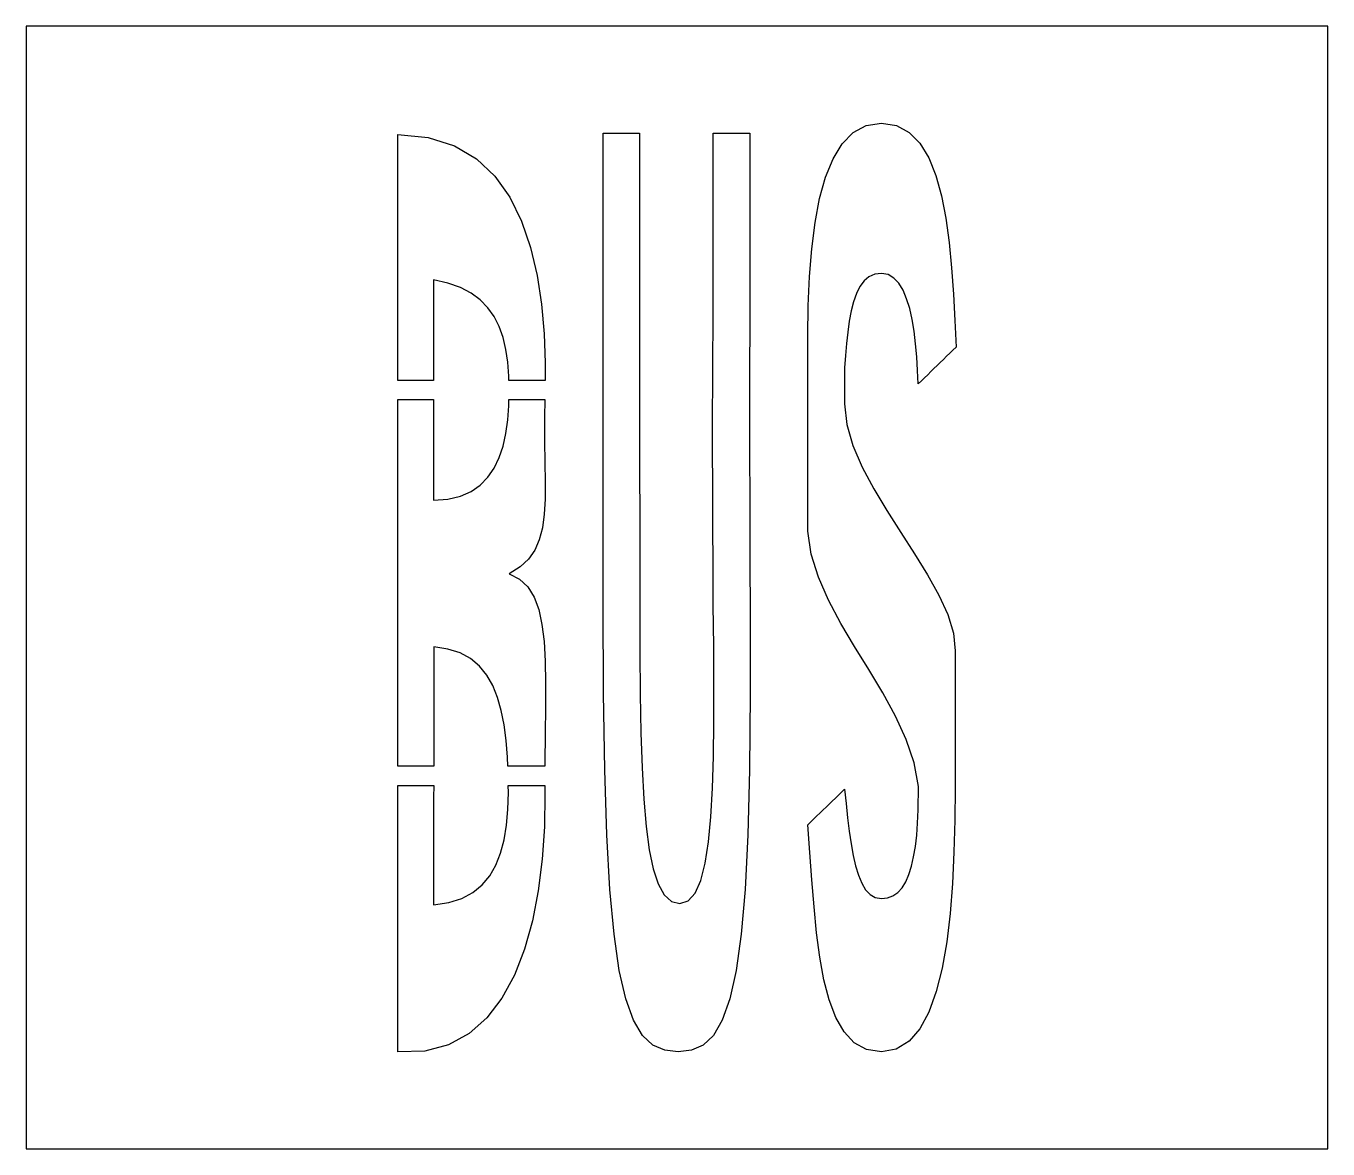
# Model space of a CAD drawing. Extents: x 0 to 51, y 0 to 44.
import ezdxf

# ---------------------------------------------------------------- set-up
doc = ezdxf.new("R2010")
doc.units = 0
doc.layers.add('CUT', color=7, linetype='Continuous')
doc.layers.add('OUTSIDE', color=1, linetype='Continuous')

msp = doc.modelspace()

# ---------------------------------------------------------------- linework, layer by layer
at = {"layer": 'CUT'}
for points in [[(24.0312, 31.5238), (24.0312, 30.4834), (24.0348, 29.2882), (24.0348, 27.9454), (24.0348, 26.4658), (24.0384, 24.8602), (24.042, 23.1394), (24.042, 21.307), (24.0492, 19.4926), (24.0636, 17.8258), (24.0888, 16.303), (24.1356, 14.9278), (24.2004, 13.7038), (24.2904, 12.6382), (24.4128, 11.7238), (24.5676, 10.9714), (24.762, 10.3846), (24.996, 9.9598), (25.2804, 9.7006), (25.6116, 9.6142), (25.9392, 9.7186), (26.2128, 10.0282), (26.4324, 10.5214), (26.6052, 11.1946), (26.7348, 12.0298), (26.8284, 13.0126), (26.8932, 14.1322), (26.9292, 15.3742), (26.9472, 16.7242), (26.9472, 18.1714), (26.9364, 19.705), (26.922, 21.307), (26.9112, 22.8766), (26.904, 24.4318), (26.9004, 25.951), (26.8968, 27.4018), (26.8968, 28.7734), (26.9004, 30.0334), (26.904, 31.1638), (26.9112, 32.1394), (26.9148, 32.9386), (26.9184, 39.8038), (26.922, 39.8038), (28.3548, 39.8038), (28.3512, 32.7982), (28.3476, 31.9378), (28.344, 30.9046), (28.344, 29.7274), (28.344, 28.4386), (28.344, 27.0634), (28.3476, 25.6306), (28.3512, 24.1762), (28.3584, 22.7254), (28.3656, 21.307), (28.3692, 17.8438), (28.3404, 14.8558), (28.272, 12.3106), (28.164, 10.1722), (28.0128, 8.4118), (27.8148, 6.9898), (27.57, 5.8774), (27.2748, 5.0422), (26.9292, 4.4518), (26.5224, 4.0702), (26.0616, 3.865), (25.5396, 3.8038), (25.0176, 3.865), (24.5532, 4.0702), (24.1464, 4.4518), (23.7936, 5.0422), (23.4912, 5.8774), (23.2392, 6.9898), (23.034, 8.4118), (22.872, 10.1722), (22.7496, 12.3106), (22.6668, 14.8558), (22.6164, 17.8438), (22.602, 21.307), (22.602, 39.8038), (24.0348, 39.8038), (24.0312, 33.0934), (24.0312, 32.395)], [(35.0184, 39.4042), (35.3604, 38.8354), (35.6376, 38.1442), (35.8572, 37.3522), (36.03, 36.4702), (36.1596, 35.5198), (36.2532, 34.5226), (36.3288, 33.4966), (36.3828, 32.4562), (36.4332, 31.4194), (36.3072, 31.3006), (36.1848, 31.1782), (36.0624, 31.0594), (35.9364, 30.937), (35.814, 30.8182), (35.6916, 30.6994), (35.5656, 30.577), (35.4432, 30.4582), (35.3208, 30.3358), (35.1948, 30.217), (35.0724, 30.0982), (34.95, 29.9758), (34.9248, 30.5086), (34.8888, 31.0378), (34.8456, 31.549), (34.7844, 32.0422), (34.7088, 32.5066), (34.6152, 32.935), (34.4964, 33.3166), (34.3596, 33.6514), (34.1904, 33.9214), (33.996, 34.1266), (33.7692, 34.2598), (33.5064, 34.3066), (33.2436, 34.2742), (33.0204, 34.1734), (32.826, 34.0114), (32.664, 33.7882), (32.5272, 33.5146), (32.4156, 33.1978), (32.322, 32.8342), (32.25, 32.4382), (32.1888, 32.0098), (32.1384, 31.5598), (32.0988, 31.0882), (32.0628, 30.6022), (32.0628, 30.4834), (32.0628, 30.3682), (32.0628, 30.2494), (32.0628, 30.1342), (32.0628, 30.0154), (32.0628, 29.9002), (32.0628, 29.7814), (32.0628, 29.6662), (32.0628, 29.5474), (32.0628, 29.4322), (32.0628, 29.3134), (32.0628, 29.1982), (32.1492, 28.3882), (32.3868, 27.5602), (32.7504, 26.7178), (33.204, 25.8646), (33.7188, 25.0114), (34.2624, 24.1582), (34.806, 23.3194), (35.3136, 22.4986), (35.7564, 21.703), (36.1056, 20.9362), (36.3288, 20.2054), (36.3936, 19.5214), (36.3936, 19.075), (36.3936, 18.625), (36.3936, 18.1786), (36.3936, 17.7286), (36.3936, 17.2786), (36.3936, 16.8322), (36.3936, 16.3822), (36.3936, 15.9358), (36.3936, 15.4858), (36.3936, 15.0358), (36.3936, 14.5894), (36.3936, 14.1394), (36.3792, 12.883), (36.3504, 11.6302), (36.2892, 10.4062), (36.1956, 9.229), (36.066, 8.1166), (35.886, 7.0906), (35.6556, 6.1654), (35.3676, 5.3662), (35.0148, 4.711), (34.59, 4.2214), (34.0896, 3.9118), (33.5064, 3.8038), (32.9268, 3.8974), (32.4444, 4.1638), (32.0448, 4.585), (31.7208, 5.1502), (31.4616, 5.8378), (31.2564, 6.6298), (31.0944, 7.5154), (30.9684, 8.473), (30.8676, 9.4846), (30.7848, 10.5394), (30.702, 11.6158), (30.6192, 12.6958), (30.738, 12.8146), (30.8604, 12.9298), (30.9792, 13.0486), (31.1016, 13.1638), (31.2204, 13.2826), (31.3392, 13.3978), (31.4616, 13.5166), (31.5804, 13.6318), (31.7028, 13.7506), (31.8216, 13.8658), (31.944, 13.9846), (32.0628, 14.0998), (32.124, 13.531), (32.1852, 12.9802), (32.25, 12.4546), (32.322, 11.9614), (32.4048, 11.5042), (32.4984, 11.0902), (32.6064, 10.723), (32.736, 10.4134), (32.8872, 10.1578), (33.0636, 9.9706), (33.2688, 9.8518), (33.5064, 9.8122), (33.7476, 9.8374), (33.96, 9.9202), (34.1508, 10.0534), (34.3164, 10.237), (34.4604, 10.471), (34.5828, 10.7518), (34.6872, 11.0758), (34.77, 11.443), (34.8384, 11.8498), (34.8888, 12.2926), (34.9248, 12.7714), (34.95, 13.2826), (34.9572, 14.2078), (34.7916, 15.1294), (34.482, 16.0474), (34.0608, 16.9618), (33.564, 17.8726), (33.0168, 18.7834), (32.4588, 19.6906), (31.9224, 20.5942), (31.4364, 21.4978), (31.0368, 22.4014), (30.7524, 23.3014), (30.6192, 24.205), (30.6192, 24.7414), (30.6192, 25.2778), (30.6192, 25.8142), (30.6192, 26.3506), (30.6192, 26.8834), (30.6192, 27.4198), (30.6192, 27.9562), (30.6192, 28.4926), (30.6192, 29.029), (30.6192, 29.5654), (30.6192, 30.1018), (30.6192, 30.6382), (30.6192, 31.8478), (30.6444, 33.0358), (30.6948, 34.1806), (30.7848, 35.275), (30.9108, 36.2974), (31.0872, 37.237), (31.3212, 38.0758), (31.6128, 38.7958), (31.9692, 39.3826), (32.4012, 39.8218), (32.9088, 40.099), (33.5064, 40.1962), (34.0968, 40.1026), (34.5972, 39.8326)], [(20.2944, 31.945), (20.334, 30.8038), (20.3295, 30.1142), (18.9163, 30.1142), (18.912, 30.2854), (18.8724, 30.8254), (18.7968, 31.3294), (18.6888, 31.7974), (18.5376, 32.2258), (18.3396, 32.6146), (18.0912, 32.9602), (17.7924, 33.2662), (17.4324, 33.5326), (17.0148, 33.7522), (16.5252, 33.925), (15.9672, 34.0582), (15.9672, 33.3382), (15.9672, 32.6182), (15.9672, 31.8982), (15.9672, 31.1782), (15.9672, 30.4582), (15.9672, 30.1142), (14.5668, 30.1142), (14.5668, 30.7606), (14.5668, 33.7558), (14.5668, 36.7546), (14.5668, 39.7498), (15.7584, 39.6382), (16.7808, 39.3106), (17.6448, 38.7922), (18.3648, 38.1118), (18.948, 37.291), (19.4124, 36.3514), (19.7652, 35.3254), (20.0244, 34.231), (20.1936, 33.097)], [(20.2944, 24.8674), (20.226, 24.3382), (20.1072, 23.8738), (19.9308, 23.467), (19.6824, 23.1106), (19.3512, 22.8046), (18.9264, 22.5382), (19.3332, 22.3222), (19.6536, 22.0198), (19.902, 21.6238), (20.0856, 21.1342), (20.2116, 20.5546), (20.2908, 19.885), (20.334, 19.1182), (20.352, 18.2614), (20.3484, 17.311), (20.3376, 16.267), (20.3268, 15.1294), (20.3268, 14.9942), (18.8691, 14.9942), (18.8544, 15.349), (18.804, 16.0042), (18.7248, 16.6126), (18.6168, 17.1814), (18.4728, 17.6962), (18.2856, 18.1606), (18.048, 18.571), (17.76, 18.9202), (17.4144, 19.2118), (17.004, 19.435), (16.5252, 19.5898), (15.9744, 19.6726), (15.978, 18.8302), (15.978, 17.9878), (15.978, 17.1454), (15.9744, 16.303), (15.9744, 15.4606), (15.9724, 14.9942), (14.5668, 14.9942), (14.5668, 15.7846), (14.5668, 18.7798), (14.5668, 21.775), (14.5668, 24.7702), (14.5668, 27.7654), (14.5668, 29.3622), (15.9672, 29.3622), (15.9672, 29.0182), (15.9672, 28.2982), (15.9672, 27.5782), (15.9672, 26.8582), (15.9672, 26.1382), (15.9672, 25.4182), (16.5252, 25.465), (17.0148, 25.5802), (17.4324, 25.7674), (17.7924, 26.0158), (18.0912, 26.3218), (18.3396, 26.6818), (18.5376, 27.0922), (18.6888, 27.5422), (18.7968, 28.0354), (18.8724, 28.5646), (18.912, 29.1226), (18.9179, 29.3622), (20.3221, 29.3622), (20.3124, 28.6654), (20.316, 27.733), (20.3268, 26.8942), (20.334, 26.1382), (20.3304, 25.465)], [(20.2224, 11.3494), (20.0676, 10.1146), (19.8408, 8.9338), (19.5312, 7.825), (19.1316, 6.8098), (18.642, 5.9098), (18.0516, 5.1394), (17.3532, 4.5238), (16.5468, 4.0846), (15.618, 3.8362), (14.5668, 3.8038), (14.5668, 6.799), (14.5668, 9.7942), (14.5668, 12.7894), (14.5668, 14.2422), (15.9692, 14.2422), (15.9672, 13.7758), (15.9636, 12.9334), (15.9636, 12.091), (15.9636, 11.2486), (15.9636, 10.4062), (15.9672, 9.5638), (16.5576, 9.6538), (17.0688, 9.8158), (17.5008, 10.0462), (17.868, 10.345), (18.1668, 10.7014), (18.4044, 11.119), (18.5916, 11.5942), (18.7284, 12.1162), (18.8184, 12.6886), (18.8724, 13.3042), (18.894, 13.963), (18.8896, 14.2422), (20.3268, 14.2422), (20.3268, 13.8982), (20.3052, 12.6166)]]:
    msp.add_lwpolyline(points, close=True, dxfattribs=at)
at = {"layer": 'OUTSIDE'}
msp.add_lwpolyline([(0, 0), (51, 0), (51, 44), (0, 44)], close=True, dxfattribs=at)

doc.saveas('drawing.dxf')
